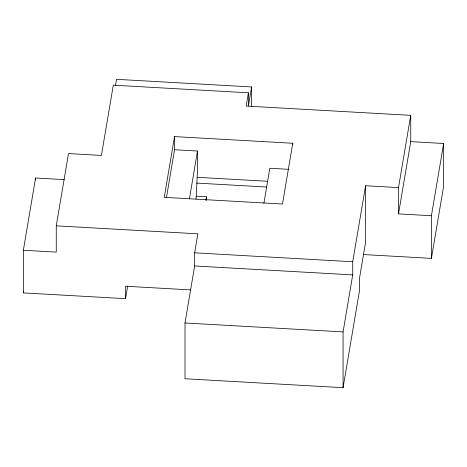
<?xml version="1.0" encoding="UTF-8"?>
<svg xmlns="http://www.w3.org/2000/svg" width="467" height="467" viewBox="0 0 467 467"><rect width="100%" height="100%" fill="white"/><g stroke="black" fill="none" stroke-linecap="round" stroke-linejoin="round"><path stroke-width="0.7" d="M127.695 286.002L125.553 298.67L23.35 292.902L23.35 250.265L35.585 178.009L64.207 179.626M23.35 292.902L23.595 291.466M23.35 250.265L56.262 252.122L56.262 225.835L68.497 153.579L101.409 155.435L113.306 85.181L248.421 92.805L248.421 105.951L251.637 86.95L116.522 79.32L115.448 85.654M174.553 136.592L164.261 197.348L282.488 204.021L292.774 143.264L174.553 136.592L174.553 149.738L166.445 197.629M189.392 198.924L197.506 151.034L174.553 149.738M196.047 199.076C196.928 183.093 197.909 167.122 197.506 151.034M248.421 92.805L246.173 106.056L410.738 115.343L398.503 187.6L365.591 185.743L365.591 242.233L359.497 278.233L359.497 290.667L343.07 387.68L185.002 378.755L185.002 322.977L194.657 265.974L194.657 252.828L197.874 233.827L56.262 225.835M205.883 200.349L206.49 196.782L196.531 196.222M263.896 203.285L269.827 168.26L288.472 169.311M343.07 387.68L343.07 331.903L352.719 274.894L352.719 261.748L365.591 185.743M410.738 141.635L443.65 143.492L431.415 215.748L398.503 213.892L410.738 141.635L410.738 115.343M363.443 254.544L431.415 258.379L443.65 186.123L443.65 143.492M197.506 177.326L267.655 181.284M196.531 183.076L266.68 187.033M194.657 252.828L352.719 261.748M194.657 265.974L352.719 274.894M190.641 289.908L125.553 286.236L125.553 298.67M185.002 322.977L343.07 331.903M431.415 215.748L431.415 258.379M398.503 187.6L398.503 213.892M292.774 143.264L292.774 144.647M251.637 86.95L251.637 106.564M206.49 196.782L206.49 200.337M35.585 178.009L35.585 180.169"/></g></svg>
